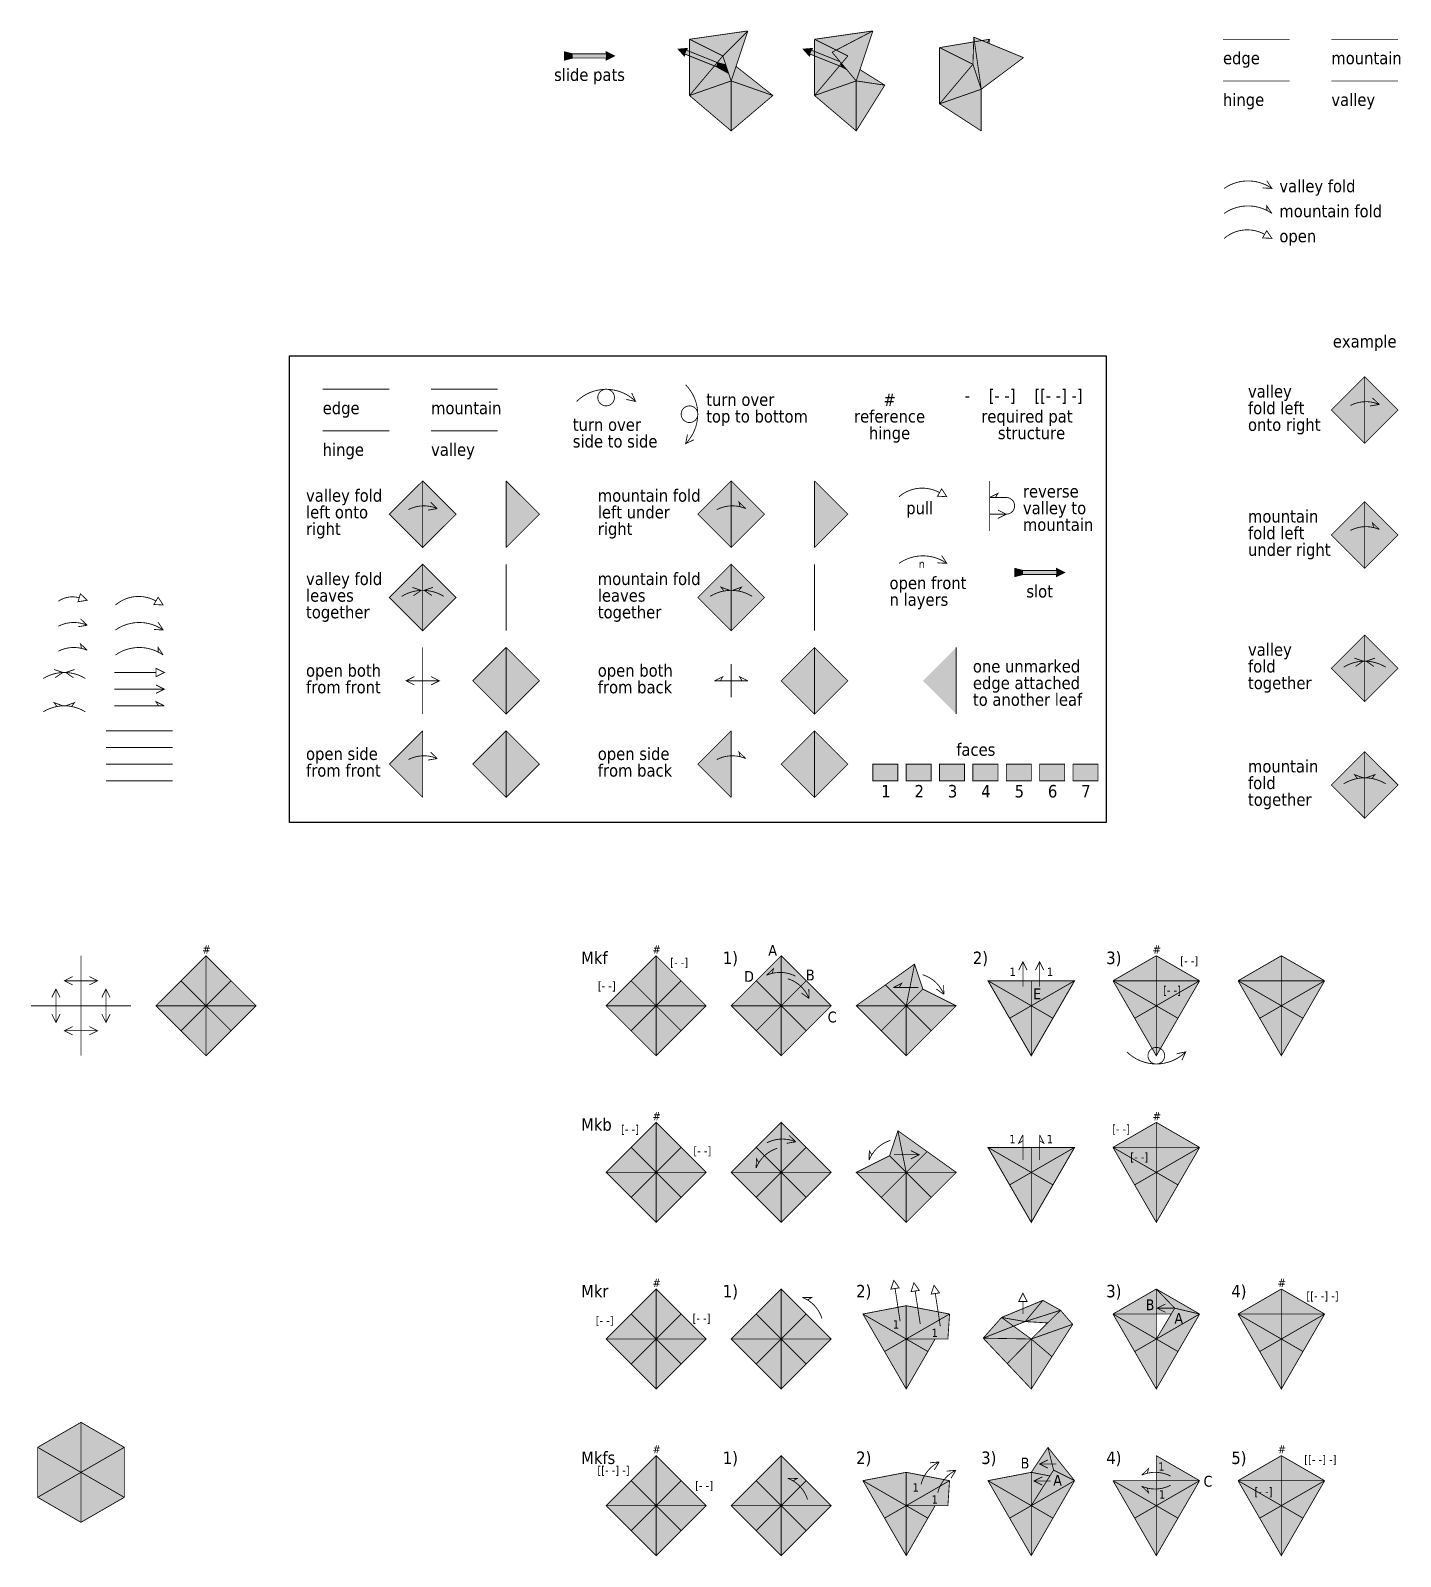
# Model space of a CAD drawing. Header units: inches. Extents: x -12.5 to 77.3, y -38.9 to 8.1.
# Drawn here: x 8.49 to 24.93, y -10.91 to 7.41 of the extents above; entities that cross this region are included whole.
import ezdxf
from ezdxf.enums import TextEntityAlignment as Align

# ---------------------------------------------------------------- set-up
doc = ezdxf.new("R2010")
doc.units = ezdxf.units.IN
doc.header["$LTSCALE"] = 0.2
doc.header["$MEASUREMENT"] = 0
for name, pattern in [('crease . . . . .', [0.4, 0.2, -0.2]), ('mountain __ . . __ . .', [1.25, 0.5, -0.25, 0, -0.25, 0, -0.25]), ('valley __ __ __', [0.75, 0.5, -0.25])]:
    doc.linetypes.add(name, pattern=pattern)
for name, color, linetype in [('arrow-back', 250, 'Continuous'), ('edge', 7, 'Continuous'), ('face-1', 151, 'Continuous'), ('face-2', 91, 'Continuous'), ('face-3', 11, 'Continuous'), ('face-4', 191, 'Continuous'), ('face-5', 51, 'Continuous'), ('face-6', 33, 'Continuous'), ('face-7', 253, 'Continuous'), ('hinge', 250, 'crease . . . . .'), ('mountain', 12, 'mountain __ . . __ . .'), ('valley', 143, 'valley __ __ __'), ('z-labels', 94, 'Continuous'), ('z-pats', 251, 'Continuous')]:
    doc.layers.add(name, color=color, linetype=linetype)
doc.styles.add('labels', font='')
doc.styles.get('labels').set_extended_font_data('Tahoma')

msp = doc.modelspace()

# ---------------------------------------------------------------- linework, layer by layer
for p, q in [((11.6, -2.1), (11.6, 3.5)), ((11.6, 3.5), (21.4, 3.5)), ((21.4, 3.5), (21.4, -2.1)), ((21.4, -2.1), (11.6, -2.1))]:
    msp.add_line(p, q)
for points, const_width in [([(15.4, 7.125), (15.4, 7.15), (15.5, 7.1), (15.4, 7.05), (15.4, 7.075), (15, 7.075), (14.9, 7.05), (14.9, 7.15), (15, 7.125)], 0.01), ([(16.365824, 7.167584), (16.375109, 7.190795), (16.263691, 7.181511), (16.33797, 7.097948), (16.347254, 7.12116), (16.718645, 6.972603), (16.857695, 6.895853), (16.825382, 6.996382), (16.737215, 7.019027)], 0.01), ([(17.865824, 7.167584), (17.875109, 7.190795), (17.763691, 7.181511), (17.83797, 7.097948), (17.847254, 7.12116), (18.218645, 6.972603), (18.28817, 6.934228), (18.205608, 7.03167), (18.205608, 7.03167)], 0.01), ([(23.325186, 5.002877), (23.325186, 5.002877), (23.386788, 4.909576), (23.275186, 4.916275)], 0.01), ([(19.425186, 1.902877), (19.425186, 1.902877), (19.486788, 1.809576), (19.375186, 1.816275)], 0.01), ([(20.8, 0.925), (20.8, 0.95), (20.9, 0.9), (20.8, 0.85), (20.8, 0.875), (20.4, 0.875), (20.3, 0.85), (20.3, 0.95), (20.4, 0.925)], 0.01), ([(9.06425, 0.548705), (9.174574, 0.566838), (9.093873, 0.644217)], 0.01), ([(10.025186, 0.602877), (10.025186, 0.602877), (10.086788, 0.509576), (9.975186, 0.516275)], 0.01), ([(10, -0.25), (10, -0.25), (10.1, -0.3), (10, -0.35)], 0.01), ([(10.6, -4.9), (11.2, -4.3), (10.6, -3.7), (10, -4.3)], 0.01), ([(16, -4.9), (16.6, -4.3), (16, -3.7), (15.4, -4.3)], 0.01), ([(17.5, -4.9), (18.1, -4.3), (17.5, -3.7), (16.9, -4.3)], 0.01), ([(20.5, -4.9), (21.019615, -4), (19.980385, -4)], 0.012), ([(16, -6.9), (16.6, -6.3), (16, -5.7), (15.4, -6.3)], 0.01), ([(17.5, -6.9), (18.1, -6.3), (17.5, -5.7), (16.9, -6.3)], 0.01), ([(20.5, -6.9), (21.019615, -6), (19.980385, -6)], 0.012), ([(18.816751, -7.701166), (18.816751, -7.701166), (18.851079, -7.594763), (18.915605, -7.686068)], 0.01), ([(19.058106, -7.73115), (19.058106, -7.73115), (19.092435, -7.624747), (19.156959, -7.716051)], 0.01), ([(19.29946, -7.761134), (19.29946, -7.761134), (19.333788, -7.654731), (19.398314, -7.746036)], 0.01), ([(20.35, -7.85), (20.35, -7.85), (20.4, -7.75), (20.45, -7.85)], 0.01)]:
    msp.add_lwpolyline(points, close=True, dxfattribs=dict(const_width=const_width))
at = {"const_width": 0.01}
for points in [[(22.813212, 5.509576, -0.315299), (23.386788, 5.509576, 0.290796)], [(22.813212, 4.909576, -0.315299), (23.299522, 4.958466, 0.290796)], [(16.353553, 3.153553, -0.410434), (16.353553, 2.446447, 0.610292)], [(15.046447, 2.953553, -0.410434), (15.753553, 2.953553, 0.610292)], [(15.4, 3.1, -1), (15.4, 2.9, -1), (15.4, 3.1, 0.414214)], [(24.328159, 2.904764, -0.226312), (24.674574, 2.916838, 0.290796)], [(16.5, 2.8, -1), (16.3, 2.8, -1), (16.5, 2.8, 0.414214)], [(18.913212, 1.809576, -0.315299), (19.399522, 1.858466, 0.290796)], [(13.028159, 1.654764, -0.226312), (13.374574, 1.666838, 0.290796)], [(20.2, 1.6, 1), (20.2, 1.8), (20, 1.8)], [(18.913212, 1.009576, -0.315299), (19.486788, 1.009576, 0.290796)], [(8.828159, 0.554764, -0.226312), (9.079062, 0.596461, 0.290796)], [(9.513212, 0.509576, -0.315299), (9.999522, 0.558466, 0.290796)], [(12.947794, 0.613805, -0.285476), (13.452206, 0.613805, 0.290796)], [(8.828159, 0.254764, -0.226312), (9.174574, 0.266838, 0.290796)], [(9.513212, 0.209576, -0.315299), (10.086788, 0.209576, 0.290796)], [(24.247794, -0.236195, -0.285476), (24.752206, -0.236195, 0.290796)], [(8.647794, -0.371999, -0.285476), (9.152206, -0.371999, 0.290796)], [(13.028159, -1.345236, -0.226312), (13.374574, -1.333162, 0.290796)], [(17.580915, -3.976065, -0.226312), (17.834405, -4.21248, 0.290796)], [(19.197583, -3.927443, -0.226312), (19.451073, -4.163858, 0.290796)], [(21.646447, -4.853553, 0.410434), (22.353553, -4.853553, -0.610292)], [(22, -5, 1), (22, -4.8, 1), (22, -5, -0.414214)], [(17.328159, -5.945236, -0.226312), (17.674574, -5.933162, 0.290796)], [(19.178159, -10.045236, -0.226312), (19.395716, -9.775387, 0.290796)], [(19.378159, -10.145236, -0.226312), (19.595716, -9.875387, 0.290796)]]:
    msp.add_lwpolyline(points, format="xyb", dxfattribs=at)
for points in [[(23.325186, 5.602877), (23.325186, 5.602877), (23.386788, 5.509576), (23.275186, 5.516275)], [(15.7062, 3.054834), (15.7062, 3.054834), (15.753553, 2.953553), (15.644117, 2.976439)], [(24.593873, 2.994217), (24.674574, 2.916838)], [(24.56425, 2.898705), (24.674574, 2.916838)], [(16.454834, 2.4938), (16.454834, 2.4938), (16.353553, 2.446447), (16.376439, 2.555883)], [(20, 2), (20, 1.4)], [(20.07, 1.8), (20.1, 1.85), (20, 1.8)], [(13.26425, 1.648705), (13.374574, 1.666838)], [(13.293873, 1.744217), (13.374574, 1.666838)], [(20.1, 1.65), (20.1, 1.65), (20.2, 1.6), (20.1, 1.55)], [(20, 1.6), (20.2, 1.6)], [(19.425186, 1.102877), (19.425186, 1.102877), (19.486788, 1.009576), (19.375186, 1.016275)], [(14.2, 1), (14.2, 0.2)], [(17.9, 1), (17.9, 0.2)], [(13.076025, 0.721653), (13.181926, 0.685804)], [(13.089706, 0.622593), (13.181926, 0.685804)], [(13.323975, 0.721653), (13.218074, 0.685804)], [(13.310294, 0.622593), (13.218074, 0.685804)], [(9.06425, 0.248705), (9.174574, 0.266838)], [(9.093873, 0.344217), (9.174574, 0.266838)], [(10.025186, 0.302877), (10.025186, 0.302877), (10.086788, 0.209576), (9.975186, 0.216275)], [(13.2, 0), (13.2, -0.8)], [(24.376025, -0.128347), (24.481926, -0.164196)], [(24.389706, -0.227407), (24.481926, -0.164196)], [(24.623975, -0.128347), (24.518074, -0.164196)], [(24.610294, -0.227407), (24.518074, -0.164196)], [(8.776025, -0.264152), (8.881926, -0.3)], [(8.789706, -0.363212), (8.881926, -0.3)], [(9.023975, -0.264152), (8.918074, -0.3)], [(9.010294, -0.363212), (8.918074, -0.3)], [(9.5, -0.3), (10, -0.3)], [(13.1, -0.35), (13.1, -0.35), (13, -0.4), (13.1, -0.45)], [(13.3, -0.35), (13.3, -0.35), (13.4, -0.4), (13.3, -0.45)], [(16.9, -0.2), (16.9, -0.6)], [(9.5, -0.5), (10.1, -0.5)], [(10, -0.45), (10, -0.45), (10.1, -0.5), (10, -0.55)], [(13, -0.4), (13.4, -0.4)], [(13.293873, -1.255783), (13.374574, -1.333162)], [(13.26425, -1.351295), (13.374574, -1.333162)], [(20.45, -3.872391), (20.45, -3.872391), (20.4, -3.772391), (20.35, -3.872391)], [(20.4, -3.772391), (20.4, -4.072391)], [(20.65, -3.872391), (20.65, -3.872391), (20.6, -3.772391), (20.55, -3.872391)], [(20.6, -3.772391), (20.6, -4.072391)], [(9, -3.95), (9, -3.95), (8.9, -4), (9, -4.05)], [(8.9, -4), (9.3, -4)], [(9.2, -3.95), (9.2, -3.95), (9.3, -4), (9.2, -4.05)], [(8.75, -4.2), (8.75, -4.2), (8.8, -4.1), (8.85, -4.2)], [(8.8, -4.5), (8.8, -4.1)], [(9.45, -4.2), (9.45, -4.2), (9.4, -4.1), (9.35, -4.2)], [(9.4, -4.1), (9.4, -4.5)], [(17.743572, -4.147291), (17.834405, -4.21248)], [(17.832056, -4.1007), (17.834405, -4.21248)], [(19.36024, -4.098669), (19.451073, -4.163858)], [(19.448724, -4.052079), (19.451073, -4.163858)], [(8.75, -4.4), (8.75, -4.4), (8.8, -4.5), (8.85, -4.4)], [(9.45, -4.4), (9.45, -4.4), (9.4, -4.5), (9.35, -4.4)], [(9, -4.65), (9, -4.65), (8.9, -4.6), (9, -4.55)], [(9.2, -4.65), (9.2, -4.65), (9.3, -4.6), (9.2, -4.55)], [(9.3, -4.6), (8.9, -4.6)], [(22.3062, -4.954834), (22.3062, -4.954834), (22.353553, -4.853553), (22.244117, -4.876439)], [(17.593873, -5.855783), (17.674574, -5.933162)], [(17.56425, -5.951295), (17.674574, -5.933162)], [(19.055263, -6.037781), (19.055263, -6.037781), (19.155263, -6.087781), (19.055263, -6.137781)], [(18.855263, -6.087781), (19.155263, -6.087781)], [(18.92657, -8.089031), (18.866177, -7.693617)], [(19.167925, -8.119015), (19.107533, -7.7236)], [(19.409279, -8.148999), (19.348886, -7.753584)], [(20.4, -8), (20.4, -7.85)], [(22.109881, -7.879553), (22.109881, -7.879553), (22.009881, -7.929553), (22.109881, -7.979553)], [(20.5, -8.3), (20.143735, -8.041244)], [(22.209881, -7.929553), (22.009881, -7.929553)], [(20.696892, -8.106442), (20.426887, -8.090795)], [(19.284395, -9.785776), (19.395716, -9.775387)], [(19.337233, -9.870677), (19.395716, -9.775387)], [(19.484395, -9.885776), (19.595716, -9.875387)], [(19.537233, -9.970677), (19.595716, -9.875387)], [(20.7, -9.75), (20.7, -9.75), (20.6, -9.8), (20.7, -9.85)], [(20.8, -9.8), (20.6, -9.8)], [(20.632643, -9.953742), (20.632643, -9.953742), (20.532643, -10.003742), (20.632643, -10.053742)], [(20.732643, -10.003742), (20.532643, -10.003742)]]:
    msp.add_lwpolyline(points, dxfattribs=at)
at = {"color": 254}
for points in [[(15, 7.075), (15, 7.125), (14.9, 7.05), (14.9, 7.15)], [(15.4, 7.15), (15.5, 7.1), (15.4, 7.05)], [(16.375109, 7.190795), (16.263691, 7.181511), (16.33797, 7.097948)], [(16.365824, 7.167584), (16.347254, 7.12116), (16.737215, 7.019027), (16.718645, 6.972603)], [(17.875109, 7.190795), (17.763691, 7.181511), (17.83797, 7.097948)], [(17.865824, 7.167584), (17.847254, 7.12116), (18.205608, 7.03167), (18.218645, 6.972603)], [(15.4, 7.125), (15.4, 7.075), (15, 7.125), (15, 7.075)], [(16.718645, 6.972603), (16.737215, 7.019027), (16.857695, 6.895853), (16.825382, 6.996382)], [(18.218645, 6.972603), (18.205608, 7.03167), (18.28817, 6.934228), (18.205608, 7.03167)], [(20.4, 0.875), (20.4, 0.925), (20.3, 0.85), (20.3, 0.95)], [(20.8, 0.925), (20.8, 0.875), (20.4, 0.925), (20.4, 0.875)], [(20.8, 0.95), (20.9, 0.9), (20.8, 0.85)], [(22.350061, -4.022066), (22.350061, -4.222066), (22.050061, -4.022066), (22.050061, -4.222066)], [(21.956859, -6.02287), (21.956859, -6.22287), (21.656859, -6.02287), (21.656859, -6.22287)], [(23.447058, -10.039929), (23.447058, -10.239929), (23.147058, -10.039929), (23.147058, -10.239929)]]:
    msp.add_solid(points, dxfattribs=at)
at = {"layer": 'arrow-back', "const_width": 0.01}
for points in [[(23.325965, 5.244225), (23.324647, 5.302519), (23.386788, 5.209576)], [(17.007715, 1.687574), (16.993873, 1.744217), (17.074574, 1.666838)], [(24.607715, 1.437574), (24.593873, 1.494217), (24.674574, 1.416838)], [(16.812368, 0.677949), (16.776947, 0.724267), (16.881926, 0.685804)], [(16.987632, 0.677949), (17.023053, 0.724267), (16.918074, 0.685804)], [(9.107715, -0.012426), (9.093873, 0.044217), (9.174574, -0.033162)], [(10.025965, -0.055775), (10.024647, 0.002519), (10.086788, -0.090424)], [(16.77, -0.4), (16.8, -0.35), (16.7, -0.4)], [(17.03, -0.4), (17, -0.35), (17.1, -0.4)], [(16.7, -0.4), (17.1, -0.4)], [(8.812368, -0.707855), (8.776947, -0.661537), (8.881926, -0.7)], [(8.987632, -0.707855), (9.023053, -0.661537), (8.918074, -0.7)], [(9.5, -0.7), (10.1, -0.7)], [(10.03, -0.7), (10, -0.65), (10.1, -0.7)], [(17.007715, -1.312426), (16.993873, -1.255783), (17.074574, -1.333162)], [(24.412368, -1.572051), (24.376947, -1.525733), (24.481926, -1.564196)], [(24.587632, -1.572051), (24.623053, -1.525733), (24.518074, -1.564196)], [(17.392285, -3.912426), (17.406127, -3.855783), (17.325426, -3.933162)], [(18.915865, -4.080703), (18.945865, -4.030703), (18.845865, -4.080703)], [(19.145865, -4.080703), (18.845865, -4.080703)], [(20.4, -5.92), (20.35, -5.95), (20.4, -5.85)], [(20.4, -5.85), (20.4, -6.15)], [(20.6, -5.85), (20.6, -6.15)], [(20.6, -5.92), (20.65, -5.95), (20.6, -5.85)], [(18.58732, -6.09103), (18.557055, -6.04119), (18.554706, -6.152969)], [(17.232621, -6.184952), (17.202356, -6.135112), (17.200007, -6.246891)], [(17.815048, -7.832621), (17.864888, -7.802356), (17.753109, -7.800007)], [(21.892285, -9.912426), (21.906127, -9.855783), (21.825426, -9.933162)], [(17.641611, -10.004053), (17.691451, -9.973788), (17.579672, -9.971439)], [(21.892285, -10.087574), (21.906127, -10.144217), (21.825426, -10.066838)]]:
    msp.add_lwpolyline(points, dxfattribs=at)
for points in [[(22.813212, 5.209576, -0.315299), (23.386788, 5.209576, 0.290796)], [(16.728159, 1.654764, -0.226312), (17.074574, 1.666838, 0.290796)], [(24.328159, 1.404764, -0.226312), (24.674574, 1.416838, 0.290796)], [(16.647794, 0.613805, -0.285476), (17.152206, 0.613805, 0.290796)], [(8.828159, -0.045236, -0.226312), (9.174574, -0.033162, 0.290796)], [(9.513212, -0.090424, -0.315299), (10.086788, -0.090424, 0.290796)], [(8.647794, -0.771999, -0.285476), (9.152206, -0.771999, 0.290796)], [(16.728159, -1.345236, -0.226312), (17.074574, -1.333162, 0.290796)], [(24.247794, -1.636195, -0.285476), (24.752206, -1.636195, 0.290796)], [(17.671841, -3.945236, 0.226312), (17.325426, -3.933162, -0.290796)], [(17.453497, -6.010477, 0.226312), (17.200007, -6.246891, -0.290796)], [(18.808196, -5.916554, 0.226312), (18.554706, -6.152969, -0.290796)], [(17.989523, -8.053497, 0.226312), (17.753109, -7.800007, -0.290796)], [(17.816086, -10.224929, 0.226312), (17.579672, -9.971439, -0.290796)], [(22.171841, -9.945236, 0.226312), (21.825426, -9.933162, -0.290796)], [(22.171841, -10.054764, -0.226312), (21.825426, -10.066838, 0.290796)]]:
    msp.add_lwpolyline(points, format="xyb", dxfattribs=at)
at = {"layer": 'edge', "const_width": 0.01}
for points in [[(17.1, 7.4), (16.4, 7.3)], [(17.1, 7.4), (16.9, 6.8)], [(18.6, 7.4), (17.9, 7.3)], [(18.111055, 7.144355), (18.6, 7.4)], [(18.6, 7.4), (18.4, 6.8)], [(19.8, 7), (19.811023, 7.325407)], [(19.811023, 7.325407), (20.406832, 7.079431)], [(16.4, 6.625), (16.4, 7.3)], [(17.9, 6.625), (17.9, 7.3)], [(18.111055, 7.144355), (18.4, 6.8)], [(20, 7.3), (19.4, 7.2)], [(19.4, 6.525), (19.4, 7.2)], [(20, 7.3), (19.991796, 7.250776)], [(22.8, 7.3), (23.6, 7.3)], [(16.4, 6.625), (16.9, 6.2), (17.4, 6.625), (16.958242, 6.974725)], [(20.406832, 7.079431), (19.9, 6.7)], [(17.9, 6.625), (18.4, 6.2), (18.743191, 6.749141), (18.445158, 6.935473)], [(19.9, 6.2), (19.9, 6.7)], [(19.9, 6.2), (19.4, 6.525)], [(12, 3.1), (12.8, 3.1)], [(14.2, 2), (14.2, 1.2)], [(14.2, 2), (14.6, 1.6), (14.2, 1.2)], [(17.9, 2), (17.9, 1.2)], [(17.9, 2), (18.3, 1.6), (17.9, 1.2)], [(13.2, -1), (12.8, -1.4), (13.2, -1.8)], [(13.2, -1), (13.2, -1.8)], [(16.9, -1), (16.5, -1.4), (16.9, -1.8)], [(16.9, -1), (16.9, -1.8)], [(9.4, -1.6), (10.2, -1.6)], [(9.1, -3.7), (9.1, -4.3)], [(22, -3.7), (21.480385, -4)], [(22, -3.7), (22.519615, -4)], [(23.5, -3.7), (22.980385, -4)], [(23.5, -3.7), (24.019615, -4)], [(20.5, -4.3), (19.980385, -4)], [(20.5, -4.3), (21.019615, -4)], [(21.480385, -4), (22, -4.9), (22.519615, -4)], [(22, -4.3), (22, -4)], [(22.980385, -4), (23.5, -4.9), (24.019615, -4)], [(23.5, -4.3), (23.5, -4)], [(8.5, -4.3), (9.1, -4.3)], [(9.1, -4.3), (9.1, -4.9)], [(9.7, -4.3), (9.1, -4.3)], [(22, -5.7), (21.480385, -6)], [(22, -5.7), (22.519615, -6)], [(21.480385, -6), (22, -6.9), (22.519615, -6)], [(22, -6.3), (22, -6)], [(20.850827, -7.955113), (20.63925, -7.835959), (20.143735, -8.041244), (19.922781, -8.289544), (20.5, -8.9), (20.997295, -8.123851), (20.850827, -7.955113)], [(22, -7.7), (21.480385, -8)], [(22, -7.7), (22.519615, -8)], [(22, -8.3), (22.220875, -7.929934), (22, -7.7)], [(23.5, -7.7), (22.980385, -8)], [(23.5, -7.7), (24.019615, -8)], [(19.519615, -8), (19, -7.9), (18.480385, -8), (18.740192, -8.45), (19, -8.9), (19.259808, -8.45), (19.34641, -8.3)], [(19, -8.3), (18.480385, -8)], [(19, -8.3), (19.5, -8.3), (19.519615, -8)], [(20.850827, -7.955113), (20.426887, -8.090795)], [(21.480385, -8), (22, -8.9), (22.519615, -8)], [(22, -8), (22.17908, -7.999959)], [(22, -8.3), (22, -8)], [(22.980385, -8), (23.5, -8.9), (24.019615, -8)], [(23.5, -8.3), (23.5, -8)], [(19.922781, -8.289544), (20.426887, -8.090795)], [(20.7, -9.6), (20.5, -9.9), (19.980385, -10), (20.240192, -10.45), (20.5, -10.9), (20.759808, -10.45), (21.019615, -10)], [(20.7, -9.6), (20.767837, -9.87327)], [(20.7, -9.6), (21.019615, -10)], [(22, -9.7), (22, -10)], [(22, -9.7), (22.519615, -10)], [(23.5, -9.7), (22.980385, -10)], [(23.5, -9.7), (24.019615, -10)], [(20.5, -10.3), (20.767837, -9.87327)], [(19.519615, -10), (19, -9.9), (18.480385, -10), (18.740192, -10.45), (19, -10.9), (19.259808, -10.45), (19.34641, -10.3)], [(19, -10.3), (19, -9.9)], [(19, -10.3), (19.5, -10.3), (19.519615, -10)], [(21.480385, -10), (22, -10.9), (22.519615, -10)], [(21.480385, -10), (22, -10)], [(22.980385, -10), (23.5, -10.9), (24.019615, -10)], [(23.5, -10.3), (23.5, -10)]]:
    msp.add_lwpolyline(points, dxfattribs=at)
for points in [[(24.5, 3.25), (24.1, 2.85), (24.5, 2.45), (24.9, 2.85)], [(13.2, 2), (12.8, 1.6), (13.2, 1.2), (13.6, 1.6)], [(16.9, 2), (16.5, 1.6), (16.9, 1.2), (17.3, 1.6)], [(24.5, 1.75), (24.1, 1.35), (24.5, 0.95), (24.9, 1.35)], [(13.2, 1), (12.8, 0.6), (13.2, 0.2), (13.6, 0.6)], [(16.9, 1), (16.5, 0.6), (16.9, 0.2), (17.3, 0.6)], [(14.2, 0), (13.8, -0.4), (14.2, -0.8), (14.6, -0.4)], [(17.9, 0), (17.5, -0.4), (17.9, -0.8), (18.3, -0.4)], [(24.5, 0.15), (24.1, -0.25), (24.5, -0.65), (24.9, -0.25)], [(14.2, -1), (13.8, -1.4), (14.2, -1.8), (14.6, -1.4)], [(17.9, -1), (17.5, -1.4), (17.9, -1.8), (18.3, -1.4)], [(24.5, -1.25), (24.1, -1.65), (24.5, -2.05), (24.9, -1.65)], [(18.6, -1.4), (18.9, -1.4), (18.9, -1.6), (18.6, -1.6)], [(19, -1.4), (19.3, -1.4), (19.3, -1.6), (19, -1.6)], [(19.4, -1.4), (19.7, -1.4), (19.7, -1.6), (19.4, -1.6)], [(19.8, -1.4), (20.1, -1.4), (20.1, -1.6), (19.8, -1.6)], [(20.2, -1.4), (20.5, -1.4), (20.5, -1.6), (20.2, -1.6)], [(20.6, -1.4), (20.9, -1.4), (20.9, -1.6), (20.6, -1.6)], [(21, -1.4), (21.3, -1.4), (21.3, -1.6), (21, -1.6)], [(18.4, -4.3), (19, -4.9), (19.6, -4.3), (19.2, -4.1), (19.1, -3.8)], [(19.6, -6.3), (19, -6.9), (18.4, -6.3), (18.8, -6.1), (18.9, -5.8)], [(16, -8.9), (16.6, -8.3), (16, -7.7), (15.4, -8.3)], [(17.5, -8.9), (18.1, -8.3), (17.5, -7.7), (16.9, -8.3)], [(9.1, -10.5), (9.619615, -10.2), (9.619615, -9.6), (9.1, -9.3), (8.580385, -9.6), (8.580385, -10.2)], [(16, -10.9), (16.6, -10.3), (16, -9.7), (15.4, -10.3)], [(17.5, -10.9), (18.1, -10.3), (17.5, -9.7), (16.9, -10.3)]]:
    msp.add_lwpolyline(points, close=True, dxfattribs=at)
at = {"layer": 'face-1'}
for points in [[(16.8, 7.1), (16.9, 6.8), (17.4, 6.625)], [(16.9, 6.2), (16.9, 6.8), (16.4, 6.625)], [(17.4, 6.625), (16.9, 6.8), (16.9, 6.2)], [(18.4, 6.2), (18.4, 6.8), (17.9, 6.625)], [(18.445158, 6.935473), (18.4, 6.8), (18.743191, 6.749141)], [(18.743191, 6.749141), (18.4, 6.8), (18.4, 6.2)], [(19.9, 6.2), (19.9, 6.7), (19.4, 6.525)], [(24.5, 3.25), (24.1, 2.85), (24.5, 2.45)], [(24.5, 3.25), (24.5, 2.45), (24.9, 2.85)], [(13.2, 2), (12.8, 1.6), (13.2, 1.2)], [(13.2, 2), (13.2, 1.2), (13.6, 1.6)], [(16.9, 2), (16.5, 1.6), (16.9, 1.2)], [(16.9, 2), (16.9, 1.2), (17.3, 1.6)], [(17.9, 2), (17.9, 1.2), (18.3, 1.6)], [(24.5, 1.75), (24.1, 1.35), (24.5, 0.95)], [(24.5, 1.75), (24.5, 0.95), (24.9, 1.35)], [(13.2, 1), (12.8, 0.6), (13.2, 0.2)], [(13.2, 1), (13.2, 0.2), (13.6, 0.6)], [(16.9, 1), (16.5, 0.6), (16.9, 0.2)], [(16.9, 1), (16.9, 0.2), (17.3, 0.6)], [(17.9, 0), (17.5, -0.4), (17.9, -0.8)], [(17.9, 0), (17.9, -0.8), (18.3, -0.4)], [(19.6, 0), (19.2, -0.4), (19.6, -0.8)], [(24.5, 0.15), (24.1, -0.25), (24.5, -0.65)], [(24.5, 0.15), (24.5, -0.65), (24.9, -0.25)], [(13.2, -1), (12.8, -1.4), (13.2, -1.8)], [(16.9, -1), (16.5, -1.4), (16.9, -1.8)], [(17.9, -1), (17.5, -1.4), (17.9, -1.8)], [(24.5, -1.25), (24.1, -1.65), (24.5, -2.05)], [(24.5, -1.25), (24.5, -2.05), (24.9, -1.65)], [(18.6, -1.4), (18.9, -1.4), (18.6, -1.6), (18.9, -1.6)], [(15.7, -4), (16, -4.3), (16, -3.7)], [(16.3, -4), (16, -4.3), (16, -3.7)], [(17.2, -4), (17.5, -4.3), (17.5, -3.7)], [(17.8, -4), (17.5, -4.3), (17.5, -3.7)], [(18.75, -4.05), (19, -4.3), (19.1, -3.8)], [(19.2, -4.1), (19, -4.3), (19.1, -3.8)], [(22.980385, -4), (23.5, -4), (22.980385, -4), (23.5, -3.7)], [(24.019615, -4), (23.5, -4), (24.019615, -4), (23.5, -3.7)], [(15.7, -4), (16, -4.3), (15.4, -4.3)], [(16.3, -4), (16, -4.3), (16.6, -4.3)], [(17.2, -4), (17.5, -4.3), (16.9, -4.3)], [(17.8, -4), (17.5, -4.3), (18.1, -4.3)], [(19.980385, -4), (20.5, -4), (19.980385, -4), (20.5, -4.3)], [(20.5, -4.3), (19.980385, -4), (20.5, -4.3), (20.240192, -4.45)], [(21.019615, -4), (20.5, -4), (21.019615, -4), (20.5, -4.3)], [(20.5, -4.3), (21.019615, -4), (20.5, -4.3), (20.759808, -4.45)], [(22, -4.3), (21.480385, -4), (22, -4.3), (21.740192, -4.45)], [(22, -4.3), (22.519615, -4), (22, -4.3), (22.259808, -4.45)], [(18.75, -4.05), (19, -4.3), (18.4, -4.3)], [(19.2, -4.1), (19, -4.3), (19.6, -4.3)], [(15.7, -4.6), (16, -4.3), (15.4, -4.3)], [(15.7, -4.6), (16, -4.3), (16, -4.9)], [(16.3, -4.6), (16, -4.3), (16, -4.9)], [(16.3, -4.6), (16, -4.3), (16.6, -4.3)], [(17.2, -4.6), (17.5, -4.3), (16.9, -4.3)], [(17.2, -4.6), (17.5, -4.3), (17.5, -4.9)], [(17.8, -4.6), (17.5, -4.3), (17.5, -4.9)], [(17.8, -4.6), (17.5, -4.3), (18.1, -4.3)], [(18.7, -4.6), (19, -4.3), (18.4, -4.3)], [(18.7, -4.6), (19, -4.3), (19, -4.9)], [(19.3, -4.6), (19, -4.3), (19, -4.9)], [(19.3, -4.6), (19, -4.3), (19.6, -4.3)], [(20.240192, -4.45), (20.5, -4.3), (20.5, -4.9), (20.5, -4.3)], [(20.759808, -4.45), (20.5, -4.3), (20.5, -4.9), (20.5, -4.3)], [(21.740192, -4.45), (22, -4.3), (22, -4.9), (22, -4.3)], [(22.259808, -4.45), (22, -4.3), (22, -4.9), (22, -4.3)], [(15.7, -6), (16, -6.3), (16, -5.7)], [(16.3, -6), (16, -6.3), (16, -5.7)], [(17.2, -6), (17.5, -6.3), (17.5, -5.7)], [(17.8, -6), (17.5, -6.3), (17.5, -5.7)], [(18.8, -6.1), (19, -6.3), (18.9, -5.8)], [(19.25, -6.05), (19, -6.3), (18.9, -5.8)], [(15.7, -6), (16, -6.3), (15.4, -6.3)], [(16.3, -6), (16, -6.3), (16.6, -6.3)], [(17.2, -6), (17.5, -6.3), (16.9, -6.3)], [(17.8, -6), (17.5, -6.3), (18.1, -6.3)], [(19.980385, -6), (20.5, -6), (19.980385, -6), (20.5, -6.3)], [(20.5, -6.3), (19.980385, -6), (20.5, -6.3), (20.240192, -6.45)], [(21.019615, -6), (20.5, -6), (21.019615, -6), (20.5, -6.3)], [(20.5, -6.3), (21.019615, -6), (20.5, -6.3), (20.759808, -6.45)], [(21.480385, -6), (22, -6), (21.480385, -6), (22, -6.3)], [(22, -6.3), (21.480385, -6), (22, -6.3), (21.740192, -6.45)], [(22.519615, -6), (22, -6), (22.519615, -6), (22, -6.3)], [(22, -6.3), (22.519615, -6), (22, -6.3), (22.259808, -6.45)], [(18.8, -6.1), (19, -6.3), (18.4, -6.3)], [(19.25, -6.05), (19, -6.3), (19.6, -6.3)], [(15.7, -6.6), (16, -6.3), (15.4, -6.3)], [(15.7, -6.6), (16, -6.3), (16, -6.9)], [(16.3, -6.6), (16, -6.3), (16, -6.9)], [(16.3, -6.6), (16, -6.3), (16.6, -6.3)], [(17.2, -6.6), (17.5, -6.3), (16.9, -6.3)], [(17.2, -6.6), (17.5, -6.3), (17.5, -6.9)], [(17.8, -6.6), (17.5, -6.3), (17.5, -6.9)], [(17.8, -6.6), (17.5, -6.3), (18.1, -6.3)], [(18.7, -6.6), (19, -6.3), (18.4, -6.3)], [(18.7, -6.6), (19, -6.3), (19, -6.9)], [(19.3, -6.6), (19, -6.3), (19.6, -6.3)], [(19.3, -6.6), (19, -6.3), (19, -6.9)], [(20.240192, -6.45), (20.5, -6.3), (20.5, -6.9), (20.5, -6.3)], [(20.759808, -6.45), (20.5, -6.3), (20.5, -6.9), (20.5, -6.3)], [(21.740192, -6.45), (22, -6.3), (22, -6.9), (22, -6.3)], [(22.259808, -6.45), (22, -6.3), (22, -6.9), (22, -6.3)], [(15.7, -8), (16, -8.3), (16, -7.7)], [(16.3, -8), (16, -8.3), (16, -7.7)], [(17.2, -8), (17.5, -8.3), (17.5, -7.7)], [(17.8, -8), (17.5, -8.3), (17.5, -7.7)], [(20.143735, -8.041244), (20.426887, -8.090795), (20.63925, -7.835959)], [(20.850827, -7.955113), (20.426887, -8.090795), (20.63925, -7.835959)], [(22.519615, -8), (22.220875, -7.929934), (22.519615, -8), (22, -7.7)], [(24.019615, -8), (23.5, -8), (24.019615, -8), (23.5, -7.7)], [(15.7, -8), (16, -8.3), (15.4, -8.3)], [(16.3, -8), (16, -8.3), (16.6, -8.3)], [(17.2, -8), (17.5, -8.3), (16.9, -8.3)], [(17.8, -8), (17.5, -8.3), (18.1, -8.3)], [(18.480385, -8), (19, -7.9), (18.480385, -8), (19, -8.3)], [(19, -8.3), (18.480385, -8), (19, -8.3), (18.740192, -8.45)], [(19.519615, -8), (19, -7.9), (19.519615, -8), (19, -8.3)], [(19, -8.3), (19.519615, -8), (19, -8.3), (19.259808, -8.45)], [(19, -8.3), (19.5, -8.3), (19.519615, -8)], [(20.143735, -8.041244), (20.426887, -8.090795), (19.922781, -8.289544)], [(20.850827, -7.955113), (20.5, -8.3), (20.997295, -8.123851)], [(22, -8.3), (21.480385, -8), (22, -8.3), (21.740192, -8.45)], [(22, -8.3), (22.519615, -8), (22.220875, -7.929934)], [(22, -8.3), (22.519615, -8), (22, -8.3), (22.259808, -8.45)], [(23.5, -8.3), (22.980385, -8), (23.5, -8.3), (23.240192, -8.45)], [(24.019615, -8), (23.5, -8), (24.019615, -8), (23.5, -8.3)], [(23.5, -8.3), (24.019615, -8), (23.5, -8.3), (23.759808, -8.45)], [(20.748647, -8.511925), (20.5, -8.3), (20.997295, -8.123851)], [(15.7, -8.6), (16, -8.3), (15.4, -8.3)], [(15.7, -8.6), (16, -8.3), (16, -8.9)], [(16.3, -8.6), (16, -8.3), (16, -8.9)], [(16.3, -8.6), (16, -8.3), (16.6, -8.3)], [(17.2, -8.6), (17.5, -8.3), (16.9, -8.3)], [(17.2, -8.6), (17.5, -8.3), (17.5, -8.9)], [(17.8, -8.6), (17.5, -8.3), (17.5, -8.9)], [(17.8, -8.6), (17.5, -8.3), (18.1, -8.3)], [(18.740192, -8.45), (19, -8.3), (19, -8.9), (19, -8.3)], [(19.259808, -8.45), (19, -8.3), (19, -8.9), (19, -8.3)], [(20.211391, -8.594772), (20.5, -8.3), (19.922781, -8.289544)], [(20.211391, -8.594772), (20.5, -8.3), (20.5, -8.9)], [(20.748647, -8.511925), (20.5, -8.3), (20.5, -8.9)], [(21.740192, -8.45), (22, -8.3), (22, -8.9), (22, -8.3)], [(22.259808, -8.45), (22, -8.3), (22, -8.9), (22, -8.3)], [(23.240192, -8.45), (23.5, -8.3), (23.5, -8.9), (23.5, -8.3)], [(23.759808, -8.45), (23.5, -8.3), (23.5, -8.9), (23.5, -8.3)], [(8.580385, -9.6), (9.1, -9.9), (9.1, -9.3)], [(9.1, -9.3), (9.1, -9.9), (9.619615, -9.6)], [(8.580385, -10.2), (9.1, -9.9), (8.580385, -9.6)], [(9.619615, -9.6), (9.1, -9.9), (9.619615, -10.2)], [(15.7, -10), (16, -10.3), (16, -9.7)], [(16.3, -10), (16, -10.3), (16, -9.7)], [(17.2, -10), (17.5, -10.3), (17.5, -9.7)], [(17.8, -10), (17.5, -10.3), (17.5, -9.7)], [(20.7, -9.6), (21.019615, -10), (20.767837, -9.87327)], [(22.519615, -10), (22, -10), (22.519615, -10), (22, -9.7)], [(22.980385, -10), (23.5, -10), (22.980385, -10), (23.5, -9.7)], [(24.019615, -10), (23.5, -10), (24.019615, -10), (23.5, -9.7)], [(20.5, -10.3), (20.767837, -9.87327), (21.019615, -10)], [(15.7, -10), (16, -10.3), (15.4, -10.3)], [(16.3, -10), (16, -10.3), (16.6, -10.3)], [(17.2, -10), (17.5, -10.3), (16.9, -10.3)], [(17.8, -10), (17.5, -10.3), (18.1, -10.3)], [(18.480385, -10), (19, -9.9), (18.480385, -10), (19, -10.3)], [(19, -10.3), (18.480385, -10), (19, -10.3), (18.740192, -10.45)], [(19.519615, -10), (19, -9.9), (19.519615, -10), (19, -10.3)], [(19, -10.3), (19.519615, -10), (19, -10.3), (19.259808, -10.45)], [(19, -10.3), (19.5, -10.3), (19.519615, -10)], [(19.980385, -10), (20.5, -9.9), (19.980385, -10), (20.5, -10.3)], [(20.5, -10.3), (19.980385, -10), (20.5, -10.3), (20.240192, -10.45)], [(20.5, -10.3), (21.019615, -10), (20.5, -10.3), (20.759808, -10.45)], [(21.480385, -10), (22, -10), (21.480385, -10), (22, -10.3)], [(22, -10.3), (21.480385, -10), (22, -10.3), (21.740192, -10.45)], [(22.519615, -10), (22, -10), (22.519615, -10), (22, -10.3)], [(22, -10.3), (22.519615, -10), (22, -10.3), (22.259808, -10.45)], [(22.980385, -10), (23.5, -10), (22.980385, -10), (23.5, -10.3)], [(23.5, -10.3), (22.980385, -10), (23.5, -10.3), (23.240192, -10.45)], [(24.019615, -10), (23.5, -10), (24.019615, -10), (23.5, -10.3)], [(23.5, -10.3), (24.019615, -10), (23.5, -10.3), (23.759808, -10.45)], [(15.7, -10.6), (16, -10.3), (15.4, -10.3)], [(15.7, -10.6), (16, -10.3), (16, -10.9)], [(16.3, -10.6), (16, -10.3), (16, -10.9)], [(16.3, -10.6), (16, -10.3), (16.6, -10.3)], [(17.2, -10.6), (17.5, -10.3), (16.9, -10.3)], [(17.2, -10.6), (17.5, -10.3), (17.5, -10.9)], [(17.8, -10.6), (17.5, -10.3), (17.5, -10.9)], [(17.8, -10.6), (17.5, -10.3), (18.1, -10.3)], [(18.740192, -10.45), (19, -10.3), (19, -10.9), (19, -10.3)], [(19.259808, -10.45), (19, -10.3), (19, -10.9), (19, -10.3)], [(20.240192, -10.45), (20.5, -10.3), (20.5, -10.9), (20.5, -10.3)], [(20.759808, -10.45), (20.5, -10.3), (20.5, -10.9), (20.5, -10.3)], [(21.740192, -10.45), (22, -10.3), (22, -10.9), (22, -10.3)], [(22.259808, -10.45), (22, -10.3), (22, -10.9), (22, -10.3)], [(23.240192, -10.45), (23.5, -10.3), (23.5, -10.9), (23.5, -10.3)], [(23.759808, -10.45), (23.5, -10.3), (23.5, -10.9), (23.5, -10.3)]]:
    msp.add_solid(points, dxfattribs=at)
at = {"layer": 'face-2'}
for points in [[(19.811023, 7.325407), (19.8, 7), (19.9, 6.7)], [(14.2, 2), (14.2, 1.2), (14.6, 1.6)], [(17.9, -1), (17.9, -1.8), (18.3, -1.4)], [(19, -1.4), (19.3, -1.4), (19, -1.6), (19.3, -1.6)], [(22.980385, -4), (23.5, -4), (22.980385, -4), (23.5, -4.3)], [(23.5, -4.3), (22.980385, -4), (23.5, -4.3), (23.240192, -4.45)], [(24.019615, -4), (23.5, -4), (24.019615, -4), (23.5, -4.3)], [(23.5, -4.3), (24.019615, -4), (23.5, -4.3), (23.759808, -4.45)], [(23.240192, -4.45), (23.5, -4.3), (23.5, -4.9), (23.5, -4.3)], [(23.759808, -4.45), (23.5, -4.3), (23.5, -4.9), (23.5, -4.3)], [(21.480385, -6), (22, -6), (21.480385, -6), (22, -5.7)], [(22.519615, -6), (22, -6), (22.519615, -6), (22, -5.7)], [(22, -7.7), (22, -8), (22.220875, -7.929934), (22.17908, -7.999959)]]:
    msp.add_solid(points, dxfattribs=at)
at = {"layer": 'face-3'}
for points in [[(17.1, 7.4), (16.8, 7.1), (16.4, 7.3)], [(17.1, 7.4), (16.9, 6.8), (16.8, 7.1)], [(18.6, 7.4), (18.3, 7.1), (17.9, 7.3)], [(18.6, 7.4), (18.4, 6.8), (18.111055, 7.144355)], [(16.4, 7.3), (16.4, 6.625), (16.8, 7.1)], [(17.9, 7.3), (17.9, 6.625), (18.3, 7.1)], [(20, 7.3), (19.8, 7), (19.4, 7.2)], [(19.4, 7.2), (19.4, 6.525), (19.8, 7)], [(20, 7.3), (19.8, 7), (19.991796, 7.250776)], [(20.406832, 7.079431), (19.9, 6.7), (19.811023, 7.325407)], [(16.9, 6.8), (16.8, 7.1), (16.4, 6.625)], [(18.4, 6.8), (18.3, 7.1), (17.9, 6.625)], [(19.9, 6.7), (19.8, 7), (19.4, 6.525)], [(14.2, 0), (13.8, -0.4), (14.2, -0.8)], [(14.2, 0), (14.2, -0.8), (14.6, -0.4)], [(14.2, -1), (13.8, -1.4), (14.2, -1.8)], [(14.2, -1), (14.2, -1.8), (14.6, -1.4)], [(19.4, -1.4), (19.7, -1.4), (19.4, -1.6), (19.7, -1.6)], [(21.480385, -4), (22, -4), (21.480385, -4), (22, -3.7)], [(22.519615, -4), (22, -4), (22.519615, -4), (22, -3.7)], [(21.480385, -4), (22, -4), (21.480385, -4), (22, -4.3)], [(22.519615, -4), (22, -4), (22.519615, -4), (22, -4.3)], [(21.480385, -8), (22, -8), (21.480385, -8), (22, -7.7)], [(22.980385, -8), (23.5, -8), (22.980385, -8), (23.5, -7.7)], [(19.922781, -8.289544), (20.5, -8.3), (20.143735, -8.041244)], [(21.480385, -8), (22, -8), (21.480385, -8), (22, -8.3)], [(22.980385, -8), (23.5, -8), (22.980385, -8), (23.5, -8.3)], [(20.5, -9.9), (20.724267, -9.943949), (20.7, -9.6), (20.767837, -9.87327)], [(9.1, -10.5), (9.1, -9.9), (8.580385, -10.2)], [(9.619615, -10.2), (9.1, -9.9), (9.1, -10.5)], [(21.019615, -10), (20.5, -9.9), (21.019615, -10), (20.5, -10.3)]]:
    msp.add_solid(points, dxfattribs=at)
at = {"layer": 'face-4'}
for points in [[(19.8, -1.4), (20.1, -1.4), (19.8, -1.6), (20.1, -1.6)], [(10.3, -4), (10.6, -4.3), (10.6, -3.7)], [(10.9, -4), (10.6, -4.3), (10.6, -3.7)], [(10.3, -4), (10.6, -4.3), (10, -4.3)], [(10.9, -4), (10.6, -4.3), (11.2, -4.3)], [(10.3, -4.6), (10.6, -4.3), (10, -4.3)], [(10.3, -4.6), (10.6, -4.3), (10.6, -4.9)], [(10.9, -4.6), (10.6, -4.3), (11.2, -4.3)], [(10.9, -4.6), (10.6, -4.3), (10.6, -4.9)], [(20.850827, -7.955113), (20.696892, -8.106442), (20.426887, -8.090795)]]:
    msp.add_solid(points, dxfattribs=at)
at = {"layer": 'face-5'}
msp.add_solid([(20.2, -1.4), (20.5, -1.4), (20.2, -1.6), (20.5, -1.6)], dxfattribs=at)
at = {"layer": 'face-6'}
msp.add_solid([(20.6, -1.4), (20.9, -1.4), (20.6, -1.6), (20.9, -1.6)], dxfattribs=at)
at = {"layer": 'face-7'}
msp.add_solid([(21, -1.4), (21.3, -1.4), (21, -1.6), (21.3, -1.6)], dxfattribs=at)
at = {"layer": 'hinge', "const_width": 0.01}
for points in [[(22.8, 6.8), (23.6, 6.8)], [(12, 2.6), (12.8, 2.6)], [(19.6, -0.8), (19.6, 0)], [(9.4, -1), (10.2, -1)], [(10.6, -3.7), (10.6, -4.3)], [(16, -3.7), (16, -4.3)], [(22, -3.7), (22, -4)], [(23.5, -3.7), (23.5, -4)], [(10.3, -4), (10.6, -4.3)], [(10.9, -4), (10.6, -4.3)], [(15.7, -4), (16, -4.3)], [(16.3, -4), (16, -4.3)], [(17.2, -4), (17.5, -4.3)], [(20.5, -4.3), (20.5, -4)], [(21.480385, -4), (22.519615, -4)], [(22.980385, -4), (24.019615, -4)], [(18.75, -4.05), (19, -4.3)], [(10, -4.3), (10.6, -4.3)], [(10.6, -4.3), (10.3, -4.6)], [(11.2, -4.3), (10.6, -4.3)], [(10.6, -4.3), (10.6, -4.9)], [(10.9, -4.6), (10.6, -4.3)], [(15.4, -4.3), (16, -4.3)], [(16, -4.3), (15.7, -4.6)], [(16, -4.3), (16, -4.9)], [(16.6, -4.3), (16, -4.3)], [(16.3, -4.6), (16, -4.3)], [(17.5, -4.3), (17.2, -4.6)], [(17.8, -4.6), (17.5, -4.3)], [(19, -4.3), (18.7, -4.6)], [(19.3, -4.6), (19, -4.3)], [(20.5, -4.3), (20.240192, -4.45)], [(20.5, -4.3), (20.759808, -4.45)], [(22, -4.3), (21.740192, -4.45)], [(22, -4.3), (22.259808, -4.45)], [(23.5, -4.3), (23.240192, -4.45)], [(23.5, -4.3), (23.759808, -4.45)], [(16, -5.7), (16, -6.3)], [(22, -5.7), (22, -6)], [(15.7, -6), (16, -6.3)], [(16.3, -6), (16, -6.3)], [(17.8, -6), (17.5, -6.3)], [(20.5, -6.3), (20.5, -6)], [(21.480385, -6), (22.519615, -6)], [(19.25, -6.05), (19, -6.3)], [(15.4, -6.3), (16, -6.3)], [(16, -6.3), (15.7, -6.6)], [(16, -6.3), (16, -6.9)], [(16.6, -6.3), (16, -6.3)], [(16.3, -6.6), (16, -6.3)], [(17.5, -6.3), (17.2, -6.6)], [(17.8, -6.6), (17.5, -6.3)], [(18.7, -6.6), (19, -6.3)], [(19, -6.3), (19.3, -6.6)], [(20.5, -6.3), (20.240192, -6.45)], [(20.5, -6.3), (20.759808, -6.45)], [(22, -6.3), (21.740192, -6.45)], [(22, -6.3), (22.259808, -6.45)], [(16, -7.7), (16, -8.3)], [(17.5, -7.7), (17.5, -8.3)], [(22, -7.7), (22, -8)], [(23.5, -7.7), (23.5, -8)], [(15.7, -8), (16, -8.3)], [(16.3, -8), (16, -8.3)], [(17.2, -8), (17.5, -8.3)], [(19, -8.3), (19, -7.9)], [(19, -8.3), (19.519615, -8)], [(20.143735, -8.041244), (20.426887, -8.090795)], [(22.980385, -8), (24.019615, -8)], [(15.4, -8.3), (16, -8.3)], [(16, -8.3), (15.7, -8.6)], [(16, -8.3), (16, -8.9)], [(16.6, -8.3), (16, -8.3)], [(16.3, -8.6), (16, -8.3)], [(16.9, -8.3), (17.5, -8.3)], [(17.5, -8.3), (17.2, -8.6)], [(17.5, -8.3), (17.5, -8.9)], [(17.8, -8.6), (17.5, -8.3)], [(19, -8.3), (18.740192, -8.45)], [(19, -8.3), (19.259808, -8.45)], [(19.922781, -8.289544), (20.5, -8.3)], [(20.5, -8.3), (20.211391, -8.594772)], [(20.748647, -8.511925), (20.5, -8.3)], [(22, -8.3), (21.740192, -8.45)], [(22, -8.3), (22.259808, -8.45)], [(23.5, -8.3), (23.240192, -8.45)], [(23.5, -8.3), (23.759808, -8.45)], [(9.1, -9.3), (9.1, -9.9)], [(8.580385, -9.6), (9.1, -9.9)], [(9.619615, -9.6), (9.1, -9.9)], [(16, -9.7), (16, -10.3)], [(17.5, -9.7), (17.5, -10.3)], [(23.5, -9.7), (23.5, -10)], [(9.1, -9.9), (8.580385, -10.2)], [(9.1, -9.9), (9.619615, -10.2)], [(9.1, -10.5), (9.1, -9.9)], [(15.7, -10), (16, -10.3)], [(16.3, -10), (16, -10.3)], [(17.2, -10), (17.5, -10.3)], [(19, -10.3), (19.519615, -10)], [(20.5, -10.3), (20.5, -9.9)], [(22, -10.3), (22, -10)], [(22.519615, -10), (22, -10)], [(22.980385, -10), (24.019615, -10)], [(15.4, -10.3), (16, -10.3)], [(16, -10.3), (15.7, -10.6)], [(16, -10.3), (16, -10.9)], [(16.6, -10.3), (16, -10.3)], [(16.3, -10.6), (16, -10.3)], [(16.9, -10.3), (17.5, -10.3)], [(17.5, -10.3), (17.2, -10.6)], [(17.5, -10.3), (17.5, -10.9)], [(17.8, -10.6), (17.5, -10.3)], [(19, -10.3), (18.740192, -10.45)], [(19, -10.3), (19.259808, -10.45)], [(20.5, -10.3), (20.240192, -10.45)], [(20.5, -10.3), (20.759808, -10.45)], [(22, -10.3), (21.740192, -10.45)], [(22, -10.3), (22.259808, -10.45)], [(23.5, -10.3), (23.240192, -10.45)], [(23.5, -10.3), (23.759808, -10.45)]]:
    msp.add_lwpolyline(points, dxfattribs=at)
at = {"layer": 'mountain', "const_width": 0.01}
for points in [[(19.811023, 7.325407), (19.9, 6.7)], [(24.1, 7.3), (24.9, 7.3)], [(16.4, 6.625), (16.9, 6.8)], [(16.9, 6.2), (16.9, 6.8)], [(17.4, 6.625), (16.9, 6.8)], [(17.9, 6.625), (18.4, 6.8)], [(18.4, 6.2), (18.4, 6.8)], [(18.743191, 6.749141), (18.4, 6.8)], [(19.4, 6.525), (19.9, 6.7)], [(13.3, 3.1), (14.1, 3.1)], [(16.9, 2), (16.9, 1.2)], [(24.5, 1.75), (24.5, 0.95)], [(16.9, 1), (16.9, 0.2)], [(17.9, 0), (17.9, -0.8)], [(17.9, -1), (17.9, -1.8)], [(9.4, -1.2), (10.2, -1.2)], [(24.5, -1.25), (24.5, -2.05)], [(17.5, -3.7), (17.5, -4.3)], [(19.1, -3.8), (19, -4.3)], [(22, -4.3), (21.480385, -4)], [(22, -4.3), (22.519615, -4)], [(16.9, -4.3), (17.5, -4.3)], [(17.5, -4.3), (17.5, -4.9)], [(18.1, -4.3), (17.5, -4.3)], [(18.4, -4.3), (19, -4.3)], [(19, -4.3), (19, -4.9)], [(19.6, -4.3), (19, -4.3)], [(20.5, -4.3), (20.5, -4.9)], [(22, -4.3), (22, -4.9)], [(17.2, -6), (17.5, -6.3)], [(18.8, -6.1), (19, -6.3)], [(20.63925, -7.835959), (20.426887, -8.090795)], [(17.8, -8), (17.5, -8.3)], [(20.5, -8.3), (20.850827, -7.955113)], [(22, -8.3), (21.480385, -8)], [(22.220875, -7.929934), (22.519615, -8)], [(23.5, -8.3), (22.980385, -8)], [(23.5, -8.3), (24.019615, -8)], [(19, -8.3), (19, -8.9)], [(20.5, -8.3), (20.5, -8.9)], [(22, -8.3), (22, -8.9)], [(23.5, -8.3), (23.5, -8.9)], [(20.767837, -9.87327), (21.019615, -10)], [(17.8, -10), (17.5, -10.3)], [(19, -10.3), (18.480385, -10)], [(20.5, -10.3), (19.980385, -10)], [(22, -10.3), (21.480385, -10)], [(22, -10.3), (22.519615, -10)], [(23.5, -10.3), (22.980385, -10)], [(23.5, -10.3), (24.019615, -10)], [(19, -10.3), (19, -10.9)], [(20.5, -10.3), (20.5, -10.9)], [(22, -10.3), (22, -10.9)], [(23.5, -10.3), (23.5, -10.9)]]:
    msp.add_lwpolyline(points, dxfattribs=at)
at = {"layer": 'valley', "const_width": 0.01}
for points in [[(16.8, 7.1), (17.1, 7.4)], [(16.4, 7.3), (16.8, 7.1)], [(17.9, 7.3), (18.3, 7.1)], [(19.4, 7.2), (19.8, 7)], [(20, 7.3), (19.972496, 7.258744)], [(16.8, 7.1), (16.4, 6.625)], [(16.8, 7.1), (16.9, 6.8)], [(18.3, 7.1), (17.9, 6.625)], [(19.8, 7), (19.4, 6.525)], [(19.9, 6.7), (19.8, 7)], [(24.1, 6.8), (24.9, 6.8)], [(24.5, 3.25), (24.5, 2.45)], [(13.3, 2.6), (14.1, 2.6)], [(13.2, 2), (13.2, 1.2)], [(13.2, 1), (13.2, 0.2)], [(14.2, 0), (14.2, -0.8)], [(24.5, 0.15), (24.5, -0.65)], [(14.2, -1), (14.2, -1.8)], [(9.4, -1.4), (10.2, -1.4)], [(17.8, -4), (17.5, -4.3)], [(23.5, -4.3), (22.980385, -4)], [(23.5, -4.3), (24.019615, -4)], [(19.2, -4.1), (19, -4.3)], [(23.5, -4.3), (23.5, -4.9)], [(17.5, -5.7), (17.5, -6.3)], [(18.9, -5.8), (19, -6.3)], [(20.5, -6.3), (19.980385, -6)], [(20.5, -6.3), (21.019615, -6)], [(22, -6.3), (21.480385, -6)], [(22, -6.3), (22.519615, -6)], [(16.9, -6.3), (17.5, -6.3)], [(17.5, -6.3), (17.5, -6.9)], [(18.1, -6.3), (17.5, -6.3)], [(18.4, -6.3), (19, -6.3)], [(19, -6.3), (19, -6.9)], [(19.6, -6.3), (19, -6.3)], [(20.5, -6.3), (20.5, -6.9)], [(22, -6.3), (22, -6.9)], [(21.480385, -8), (22, -8)], [(22, -8.3), (22.519615, -8)], [(20.997295, -8.123851), (20.5, -8.3)], [(18.1, -8.3), (17.5, -8.3)], [(20.5, -9.9), (20.724267, -9.943949)], [(20.5, -10.3), (21.019615, -10)], [(18.1, -10.3), (17.5, -10.3)]]:
    msp.add_lwpolyline(points, dxfattribs=at)

# ---------------------------------------------------------------- texts
at = {"style": 'labels'}
for s, height, p in [('edge', 0.15, (22.8, 7)), ('mountain', 0.15, (24.1, 7)), ('hinge', 0.15, (22.8, 6.5)), ('valley', 0.15, (24.1, 6.5)), ('valley fold', 0.15, (23.476283, 5.463687)), ('mountain fold', 0.15, (23.476283, 5.163687)), ('open', 0.15, (23.476283, 4.863687)), ('valley', 0.15, (23.1, 3)), ('edge', 0.15, (12, 2.8)), ('mountain', 0.15, (13.3, 2.8)), ('turn over', 0.15, (16.6, 2.9)), ('-    [- -]    [[- -] -]', 0.15, (19.7, 2.95)), ('fold left', 0.15, (23.1, 2.8)), ('top to bottom', 0.15, (16.6, 2.7)), ('required pat', 0.15, (19.9, 2.7)), ('onto right', 0.15, (23.1, 2.6)), ('turn over', 0.15, (15, 2.6)), ('structure', 0.15, (20.1, 2.5)), ('hinge', 0.15, (12, 2.3)), ('valley', 0.15, (13.3, 2.3)), ('side to side', 0.15, (15, 2.4)), ('valley fold', 0.15, (11.8, 1.75)), ('mountain fold', 0.15, (15.3, 1.75)), ('reverse', 0.15, (20.4, 1.8)), ('left onto', 0.15, (11.8, 1.55)), ('left under', 0.15, (15.3, 1.55)), ('pull', 0.15, (19, 1.6)), ('valley to', 0.15, (20.4, 1.6)), ('mountain', 0.15, (23.1, 1.5)), ('right', 0.15, (11.8, 1.35)), ('right', 0.15, (15.3, 1.35)), ('mountain', 0.15, (20.4, 1.4)), ('fold left', 0.15, (23.1, 1.3)), ('under right', 0.15, (23.1, 1.1)), ('n', 0.1, (19.149669, 0.952424)), ('valley fold', 0.15, (11.8, 0.75)), ('mountain fold', 0.15, (15.3, 0.75)), ('open front', 0.15, (18.8, 0.7)), ('leaves', 0.15, (11.8, 0.55)), ('leaves', 0.15, (15.3, 0.55)), ('n layers', 0.15, (18.8, 0.5)), ('together', 0.15, (11.8, 0.35)), ('together', 0.15, (15.3, 0.35)), ('valley', 0.15, (23.1, -0.1)), ('one unmarked', 0.15, (19.8, -0.3)), ('fold', 0.15, (23.1, -0.3)), ('open both', 0.15, (11.8, -0.35)), ('open both', 0.15, (15.3, -0.35)), ('edge attached', 0.15, (19.8, -0.5)), ('together', 0.15, (23.1, -0.5)), ('from front', 0.15, (11.8, -0.55)), ('from back', 0.15, (15.3, -0.55)), ('to another leaf', 0.15, (19.8, -0.7)), ('open side', 0.15, (11.8, -1.35)), ('open side', 0.15, (15.3, -1.35)), ('faces', 0.15, (19.6, -1.3)), ('from front', 0.15, (11.8, -1.55)), ('from back', 0.15, (15.3, -1.55)), ('mountain', 0.15, (23.1, -1.5)), ('2', 0.15, (19.1, -1.8)), ('3', 0.15, (19.5, -1.8)), ('6', 0.15, (20.7, -1.8)), ('fold', 0.15, (23.1, -1.7)), ('1', 0.15, (18.7, -1.8)), ('4', 0.15, (19.9, -1.8)), ('5', 0.15, (20.3, -1.8)), ('7', 0.15, (21.1, -1.8)), ('together', 0.15, (23.1, -1.9)), ('#', 0.1, (10.556663, -3.673639)), ('Mkf', 0.15, (15.1, -3.8)), ('#', 0.1, (15.956663, -3.673639)), ('#', 0.1, (21.956663, -3.673639)), ('1', 0.1, (20.239841, -3.942807)), ('1', 0.1, (20.687967, -3.942807)), ('Mkb', 0.15, (15.1, -5.8)), ('#', 0.1, (15.956663, -5.673639)), ('#', 0.1, (21.956663, -5.673639)), ('1', 0.1, (20.237504, -5.950008)), ('1', 0.1, (20.68563, -5.950008)), ('Mkr', 0.15, (15.1, -7.8)), ('#', 0.1, (15.956663, -7.673639)), ('#', 0.1, (23.456663, -7.673639)), ('1', 0.1, (18.839765, -8.17398)), ('1', 0.1, (19.305325, -8.276645)), ('Mkfs', 0.15, (15.1, -9.8)), ('#', 0.1, (15.956663, -9.673639)), ('#', 0.1, (23.456663, -9.673639)), ('1', 0.1, (22.024818, -9.881209)), ('1', 0.1, (19.076388, -10.130958)), ('1', 0.1, (19.305325, -10.276645)), ('1', 0.1, (22.031756, -10.214208))]:
    msp.add_text(s, height=height, dxfattribs=at).set_placement(p)
for s, p in [('slide pats', (15.200459, 6.8)), ('example', (24.5, 3.6)), ('#', (18.8, 2.9)), ('reference', (18.8, 2.7)), ('hinge', (18.8, 2.5)), ('slot', (20.600257, 0.6))]:
    msp.add_text(s, height=0.15, dxfattribs=at).set_placement(p, align=Align.CENTER)
at = {"layer": 'z-labels', "style": 'labels'}
for s, height, p in [('1)', 0.15, (16.8, -3.8)), ('A', 0.13, (17.345161, -3.699505)), ('2)', 0.15, (19.8, -3.8)), ('3)', 0.15, (21.4, -3.8)), ('D', 0.13, (17.054887, -4.012474)), ('B', 0.13, (17.796528, -3.996263)), ('E', 0.13, (20.521066, -4.222723)), ('C', 0.13, (18.05737, -4.500144)), ('1)', 0.15, (16.8, -7.8)), ('2)', 0.15, (18.4, -7.8)), ('3)', 0.15, (21.4, -7.8)), ('4)', 0.15, (22.9, -7.8)), ('B', 0.13, (21.872417, -7.954018)), ('A', 0.13, (22.216609, -8.117317)), ('1)', 0.15, (16.8, -9.8)), ('2)', 0.15, (18.4, -9.8)), ('3)', 0.15, (19.9, -9.8)), ('4)', 0.15, (21.4, -9.8)), ('5)', 0.15, (22.9, -9.8)), ('B', 0.13, (20.372417, -9.854018)), ('A', 0.13, (20.763571, -10.060653)), ('C', 0.13, (22.566563, -10.07207))]:
    msp.add_text(s, height=height, dxfattribs=at).set_placement(p)
at = {"layer": 'z-pats', "style": 'labels'}
for s, p in [('[- -]', (16.169029, -3.828908)), ('[- -]', (22.287541, -3.810396)), ('[- -]', (15.3, -4.1111)), ('[- -]', (22.081277, -4.163902)), ('[- -]', (15.579173, -5.832296)), ('[- -]', (21.469029, -5.828908)), ('[- -]', (16.446279, -6.090744)), ('[- -]', (21.688075, -6.164706)), ('[[- -] -]', (23.80035, -7.832586)), ('[- -]', (15.275722, -8.125909)), ('[- -]', (16.437024, -8.1)), ('[[- -] -]', (23.774397, -9.795562)), ('[[- -] -]', (15.295129, -9.92486)), ('[- -]', (16.468054, -10.107083)), ('[- -]', (23.178275, -10.181765))]:
    msp.add_text(s, height=0.1, dxfattribs=at).set_placement(p)

doc.saveas('drawing.dxf')
